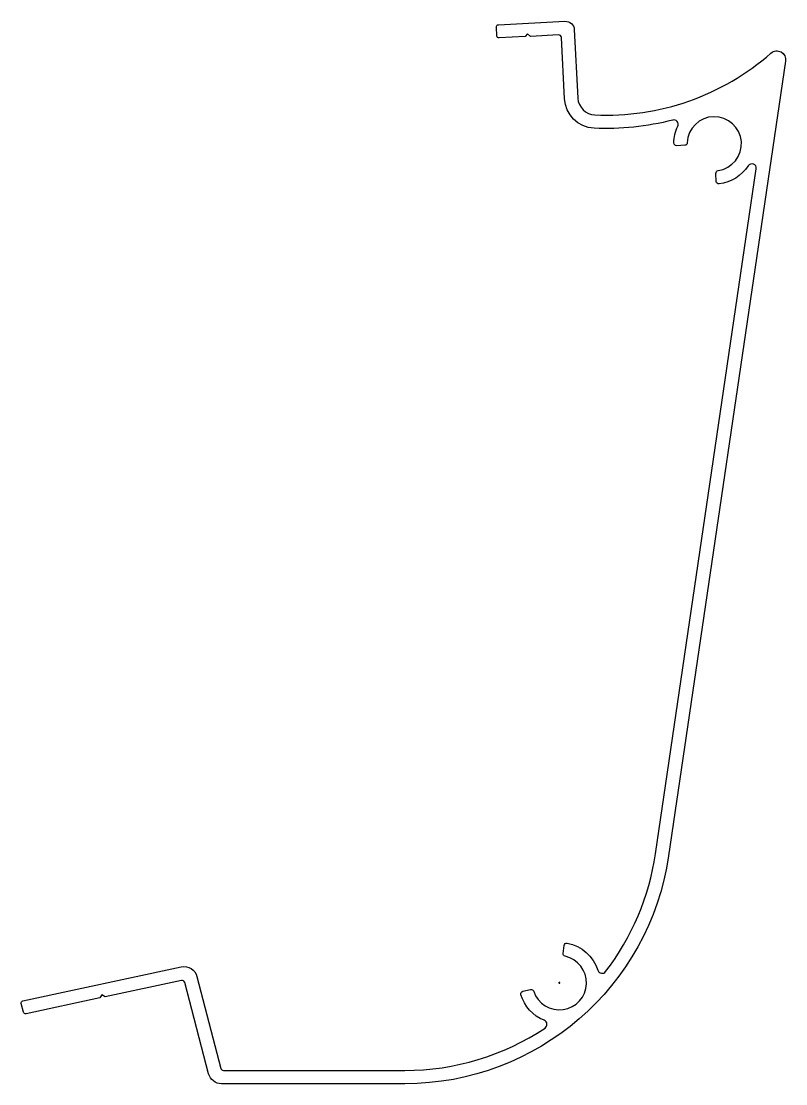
# Model space of a CAD drawing. Extents: x 189 to 275, y 152 to 272.
import ezdxf

# ---------------------------------------------------------------- set-up
doc = ezdxf.new("R2010")
doc.units = 0
doc.layers.get('0').update_dxf_attribs({"linetype": 'CONTINUOUS'})

msp = doc.modelspace()

# ---------------------------------------------------------------- linework, layer by layer
msp.add_lwpolyline([(250.22, 263.28), (249.86, 270.17, 0.414214), (249.54, 270.45), (246.38, 270.29), (246.06, 270.57), (245.78, 270.26), (242.86, 270.11, -0.414214), (242.6, 270.34), (242.55, 271.34, -0.414214), (242.78, 271.6), (250.26, 271.99, -0.414214), (251.31, 271.05), (251.71, 263.35, 0.385254), (253.62, 261.46, 0.194791), (273.45, 268.41, -0.698436), (275.1, 267.51), (261.93, 178.09, -0.371988), (232.25, 152.46), (211.6, 152.46, -0.341299), (210.15, 153.58), (207.47, 163.87, 0.401336), (207.11, 164.08), (198.51, 162.24), (198.15, 162.47), (197.92, 162.12), (189.62, 160.34, -0.401336), (189.32, 160.52), (189.07, 161.49, -0.42721), (189.26, 161.79), (207.08, 165.61, -0.401336), (208.84, 164.52), (211.54, 154.19, 0.341299), (211.83, 153.96), (232.25, 153.96, 0.147611), (248.02, 158.72, 0.602491), (247.93, 159.6, -0.225527), (245.29, 162.48, -0.43506), (245.51, 162.86), (246.39, 163.06, -0.388186), (246.74, 162.87, 1.727249), (250.28, 166.8, -0.388186), (250.05, 167.13), (250.16, 168.02, -0.43506), (250.52, 168.28, -0.271594), (253.97, 165.23, 0.602491), (254.84, 165.08, 0.128073), (260.44, 178.31), (271.8, 255.39, 0.80495), (270.89, 255.73, -0.22134), (267.63, 253.7, -0.43506), (267.29, 253.98), (267.25, 254.88, -0.388186), (267.5, 255.19, 2.137789), (264.03, 258.33, -0.388186), (263.74, 258.04), (262.84, 257.99, -0.43506), (262.52, 258.3, -0.107502), (262.97, 260.18, 0.638393), (262.39, 260.88, -0.075835), (253.54, 259.96, -0.385254), (250.22, 263.28)], format="xyb")
msp.add_lwpolyline([(249.57, 163.88, -0.006757), (249.59, 163.8, 1.727249), (249.65, 163.86, -0.006757)], format="xyb", close=True)

doc.saveas('drawing.dxf')
